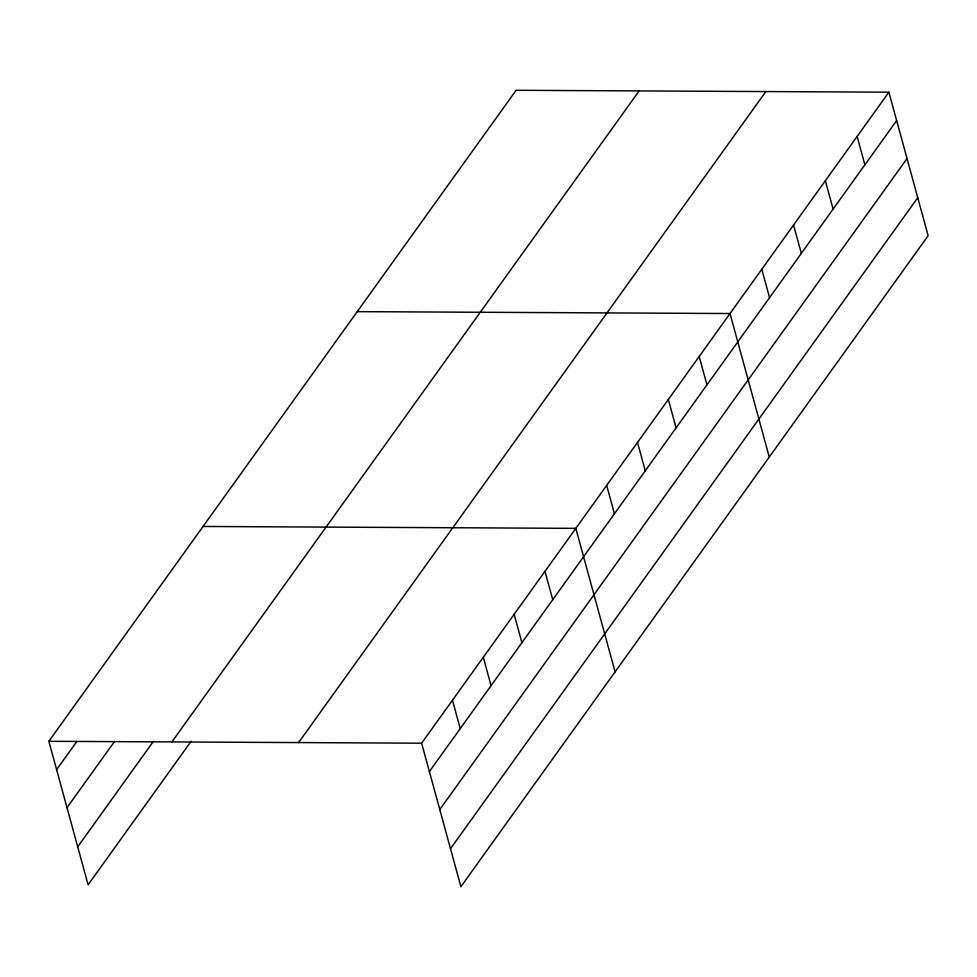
<?xml version="1.0" encoding="UTF-8"?>
<svg xmlns="http://www.w3.org/2000/svg" width="977" height="977" viewBox="0 0 977 977"><rect width="100%" height="100%" fill="white"/><g stroke="black" fill="none" stroke-linecap="round" stroke-linejoin="round"><path stroke-width="1.47" d="M191.199 741.177L88.113 884.808L48.85 741.299L516.112 90.287L888.887 92.192L928.15 235.701L460.888 886.713L421.624 743.204L888.887 92.192M56.605 769.668L76.878 741.433M67.01 807.674L114.59 741.372M77.72 846.815L153.487 741.238M171.867 741.934L639.129 90.922M298.608 742.569L765.87 91.557M429.392 771.574L896.654 120.562M439.784 809.567L907.047 158.555M450.495 848.708L917.757 197.696M357.24 311.639L730.014 313.532L769.278 457.041M203.045 526.469L575.819 528.362L615.083 671.871M48.85 741.299L421.624 743.204M857.122 136.462L864.877 164.82M825.345 180.721L833.1 209.09M793.568 224.991L801.323 253.361M761.791 269.261L769.558 297.631M699.178 356.495L706.945 384.865M668.341 399.471L676.096 427.841M637.505 442.434L645.26 470.804M606.668 485.398L614.423 513.768M544.983 571.337L552.75 599.707M514.146 614.301L521.901 642.671M483.31 657.265L491.065 685.634M452.461 700.228L460.228 728.598"/></g></svg>
